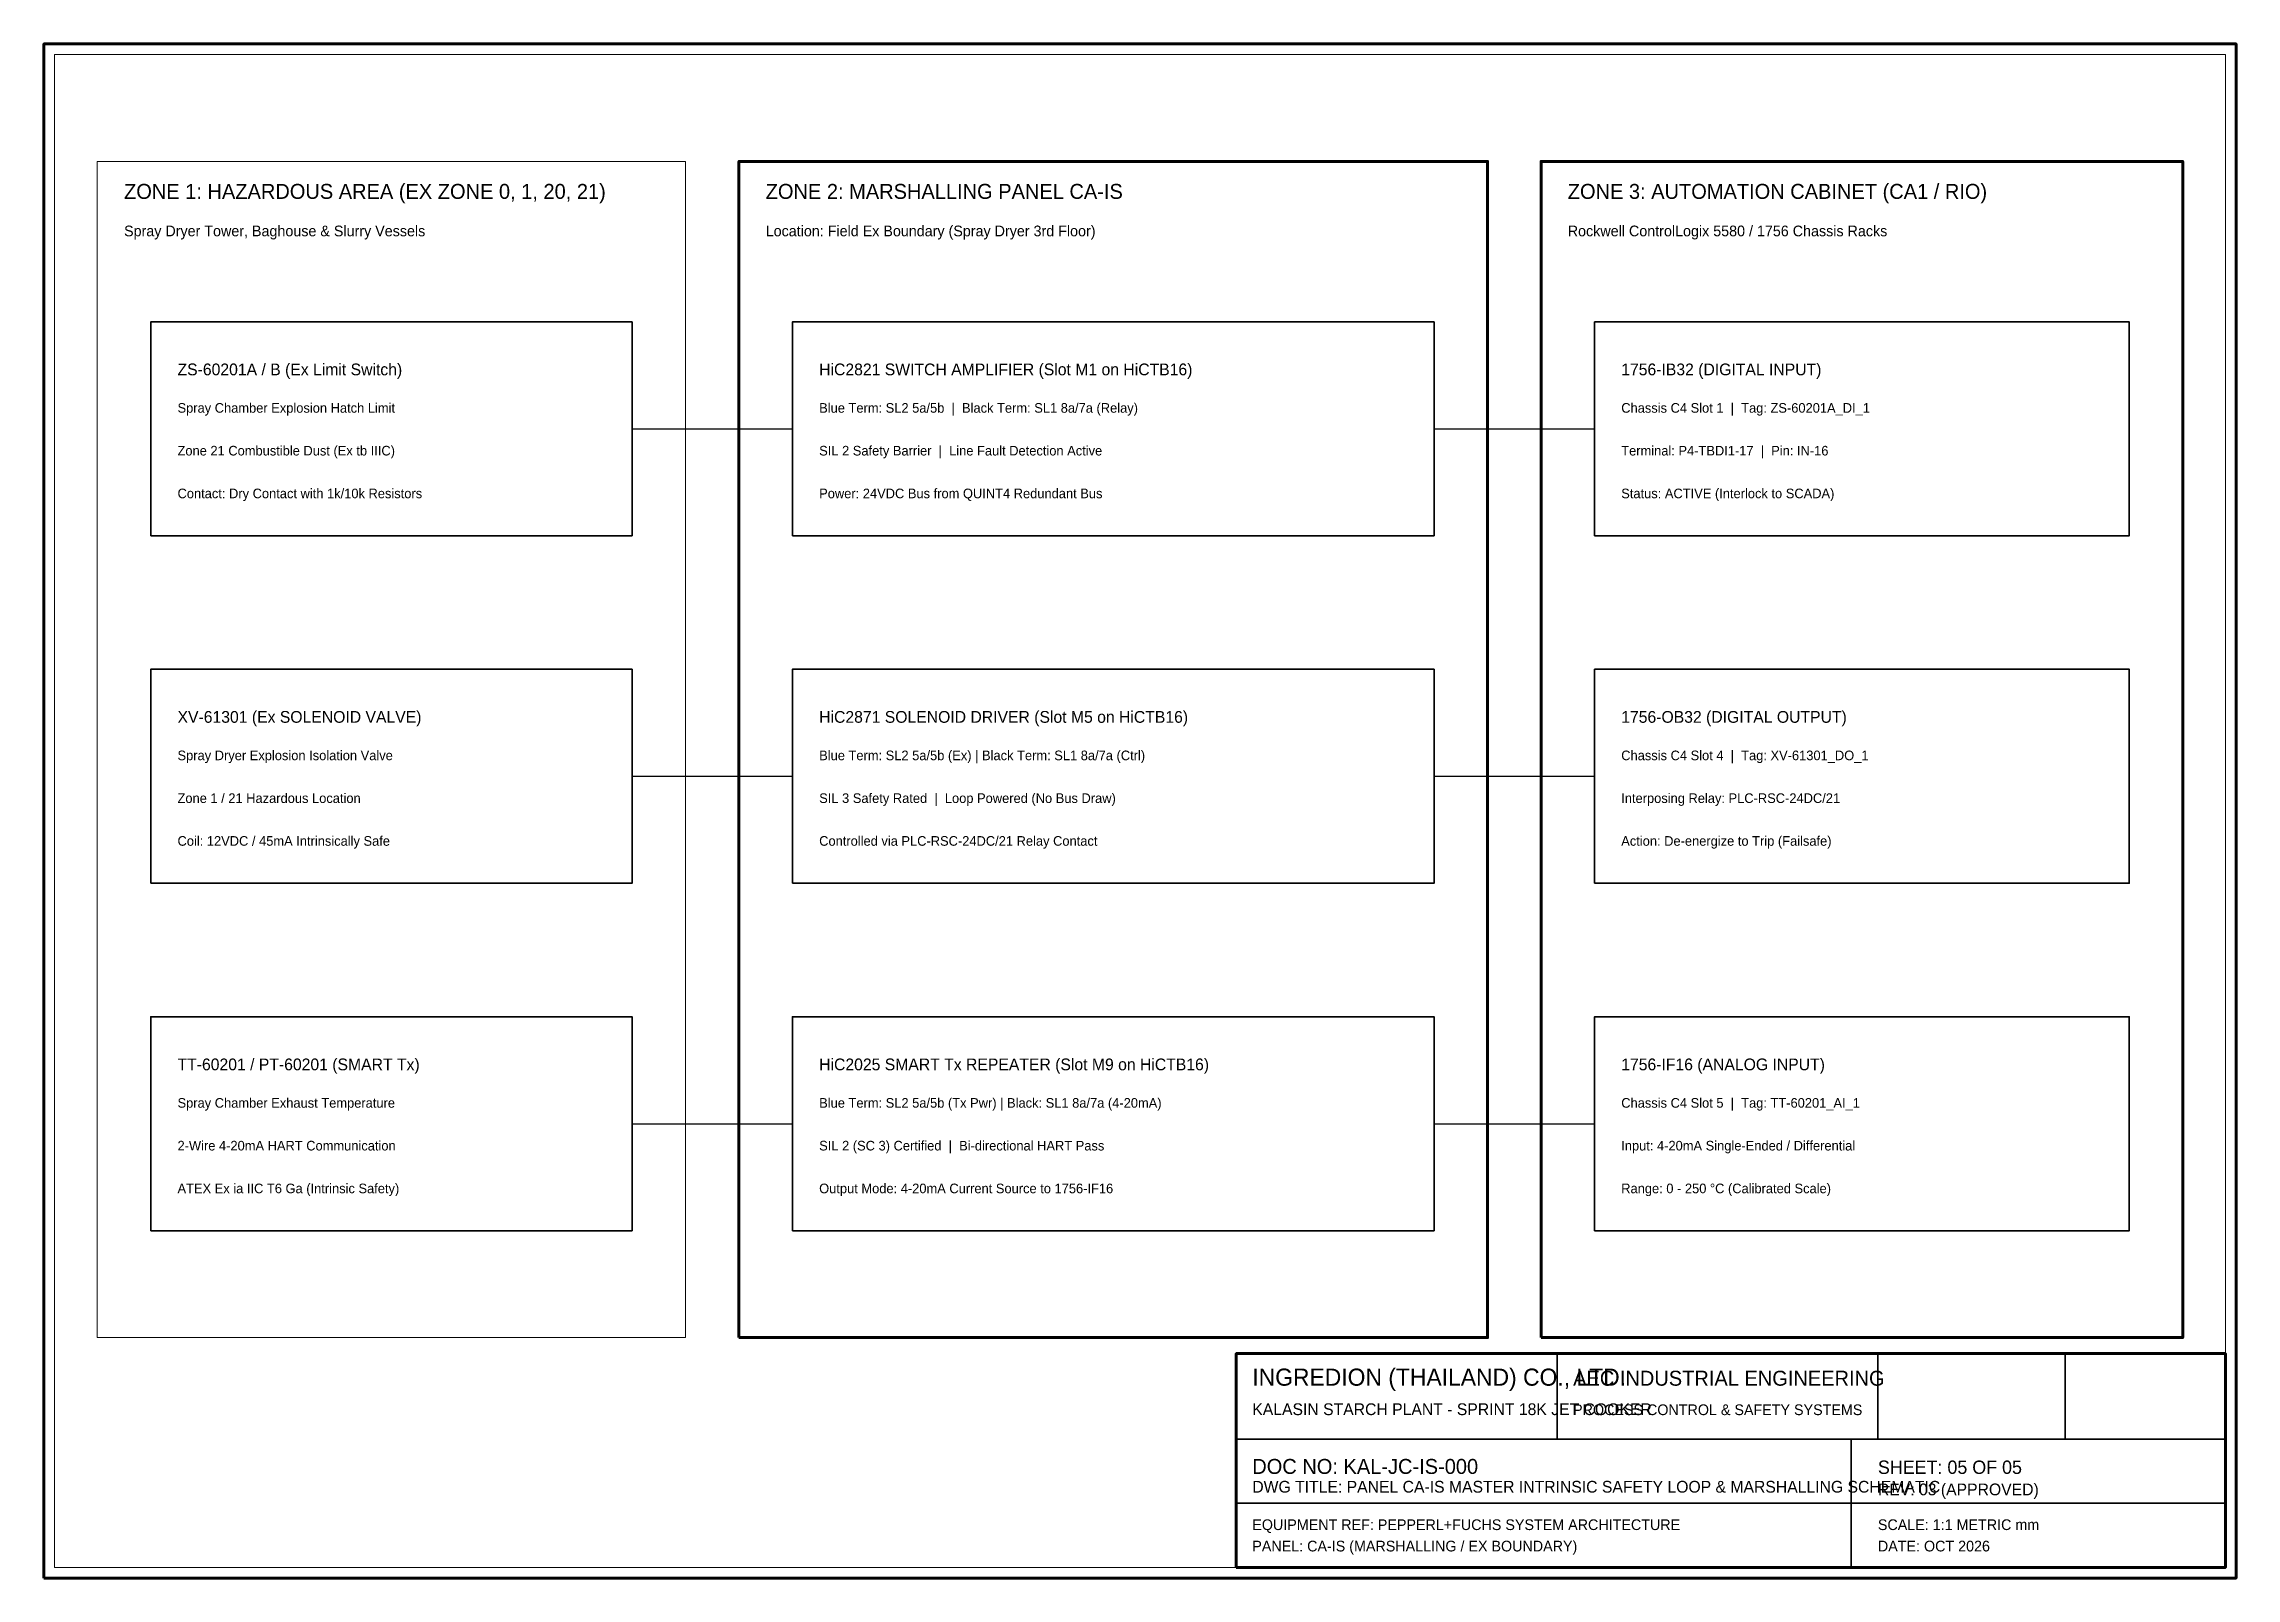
# Model space of a CAD drawing. Header units: millimetres. Extents: x 5 to 415, y 5 to 292.
import ezdxf

# ---------------------------------------------------------------- set-up
doc = ezdxf.new("R2010")
doc.units = ezdxf.units.MM
for name, color, linetype, lineweight in [('0_BORDER', 7, 'Continuous', 70), ('0_TITLE_BLOCK', 4, 'Continuous', 35), ('HAZARDOUS_ZONE', 1, 'Continuous', 18), ('IE-EQUIP', 2, 'Continuous', 35), ('IE-WIRE', 1, 'Continuous', 25), ('IE-WIRE-BLUE', 5, 'Continuous', 25), ('IS_BARRIERS', 140, 'Continuous', 35), ('NOTATIONS', 8, 'Continuous', 18), ('RELAYS', 30, 'Continuous', 35), ('TEXTS', 7, 'Continuous', 25), ('TEXTS-CYAN', 4, 'Continuous', 25), ('TEXTS-GREEN', 3, 'Continuous', 25), ('TEXTS-YELLOW', 2, 'Continuous', 25)]:
    doc.layers.add(name, color=color, linetype=linetype, lineweight=lineweight)

msp = doc.modelspace()

# ---------------------------------------------------------------- linework, layer by layer
at = {"layer": '0_BORDER'}
for points in [[(5, 5), (415, 5), (415, 292), (5, 292)], [(135, 50), (275, 50), (275, 270), (135, 270)], [(285, 50), (405, 50), (405, 270), (285, 270)], [(228, 7), (413, 7), (413, 47), (228, 47)]]:
    msp.add_lwpolyline(points, close=True, dxfattribs=at)
at = {"layer": '0_TITLE_BLOCK'}
for p, q in [((288, 31), (288, 47)), ((348, 31), (348, 47)), ((383, 31), (383, 47)), ((228, 31), (413, 31)), ((343, 7), (343, 31)), ((228, 19), (413, 19))]:
    msp.add_line(p, q, dxfattribs=at)
at = {"layer": 'HAZARDOUS_ZONE'}
msp.add_lwpolyline([(15, 50), (125, 50), (125, 270), (15, 270)], close=True, dxfattribs=at)
at = {"layer": 'IE-EQUIP'}
for points in [[(25, 200), (115, 200), (115, 240), (25, 240)], [(295, 200), (395, 200), (395, 240), (295, 240)], [(25, 135), (115, 135), (115, 175), (25, 175)], [(295, 135), (395, 135), (395, 175), (295, 175)], [(25, 70), (115, 70), (115, 110), (25, 110)], [(295, 70), (395, 70), (395, 110), (295, 110)]]:
    msp.add_lwpolyline(points, close=True, dxfattribs=at)
at = {"layer": 'IE-WIRE'}
for p, q in [((265, 220), (295, 220)), ((265, 155), (295, 155)), ((265, 90), (295, 90))]:
    msp.add_line(p, q, dxfattribs=at)
at = {"layer": 'IE-WIRE-BLUE'}
for p, q in [((115, 220), (145, 220)), ((115, 155), (145, 155)), ((115, 90), (145, 90))]:
    msp.add_line(p, q, dxfattribs=at)
at = {"layer": 'IS_BARRIERS'}
for points in [[(145, 200), (265, 200), (265, 240), (145, 240)], [(145, 135), (265, 135), (265, 175), (145, 175)], [(145, 70), (265, 70), (265, 110), (145, 110)]]:
    msp.add_lwpolyline(points, close=True, dxfattribs=at)
at = {"layer": 'NOTATIONS'}
msp.add_lwpolyline([(7, 7), (413, 7), (413, 290), (7, 290)], close=True, dxfattribs=at)

# ---------------------------------------------------------------- texts
at = {"layer": '0_TITLE_BLOCK'}
msp.add_text('INGREDION (THAILAND) CO., LTD.', height=3.2, dxfattribs=at).set_placement((231, 41))
at = {"layer": 'IE-WIRE'}
msp.add_text('Power: 24VDC Bus from QUINT4 Redundant Bus', height=1.8, dxfattribs=at).set_placement((150, 207))
at = {"layer": 'NOTATIONS'}
for s, height, p in [('Spray Dryer Tower, Baghouse & Slurry Vessels', 2, (20, 256)), ('Location: Field Ex Boundary (Spray Dryer 3rd Floor)', 2, (140, 256)), ('Rockwell ControlLogix 5580 / 1756 Chassis Racks', 2, (290, 256)), ('Blue Term: SL2 5a/5b  |  Black Term: SL1 8a/7a (Relay)', 1.8, (150, 223)), ('Zone 21 Combustible Dust (Ex tb IIIC)', 1.8, (30, 215)), ('Status: ACTIVE (Interlock to SCADA)', 1.8, (300, 207)), ('Blue Term: SL2 5a/5b (Ex) | Black Term: SL1 8a/7a (Ctrl)', 1.8, (150, 158)), ('Zone 1 / 21 Hazardous Location', 1.8, (30, 150)), ('Action: De-energize to Trip (Failsafe)', 1.8, (300, 142)), ('Blue Term: SL2 5a/5b (Tx Pwr) | Black: SL1 8a/7a (4-20mA)', 1.8, (150, 93)), ('ATEX Ex ia IIC T6 Ga (Intrinsic Safety)', 1.8, (30, 77)), ('Range: 0 - 250 °C (Calibrated Scale)', 1.8, (300, 77)), ('PROCESS CONTROL & SAFETY SYSTEMS', 2, (291, 35.5)), ('EQUIPMENT REF: PEPPERL+FUCHS SYSTEM ARCHITECTURE', 2, (231, 14)), ('SCALE: 1:1 METRIC mm', 2, (348, 14)), ('DATE: OCT 2026', 2, (348, 10))]:
    msp.add_text(s, height=height, dxfattribs=at).set_placement(p)
at = {"layer": 'RELAYS'}
for s, p in [('Interposing Relay: PLC-RSC-24DC/21', (300, 150)), ('Controlled via PLC-RSC-24DC/21 Relay Contact', (150, 142))]:
    msp.add_text(s, height=1.8, dxfattribs=at).set_placement(p)
at = {"layer": 'TEXTS'}
for s, height, p in [('Spray Chamber Explosion Hatch Limit', 1.8, (30, 223)), ('Spray Dryer Explosion Isolation Valve', 1.8, (30, 158)), ('Spray Chamber Exhaust Temperature', 1.8, (30, 93)), ('KALASIN STARCH PLANT - SPRINT 18K JET COOKER', 2.2, (231, 35.5)), ('SHEET: 05 OF 05', 2.5, (348, 24.5)), ('DWG TITLE: PANEL CA-IS MASTER INTRINSIC SAFETY LOOP & MARSHALLING SCHEMATIC', 2.2, (231, 21))]:
    msp.add_text(s, height=height, dxfattribs=at).set_placement(p)
at = {"layer": 'TEXTS-CYAN'}
for s, height, p in [('ZONE 2: MARSHALLING PANEL CA-IS', 2.8, (140, 263)), ('HiC2821 SWITCH AMPLIFIER (Slot M1 on HiCTB16)', 2.2, (150, 230)), ('Terminal: P4-TBDI1-17  |  Pin: IN-16', 1.8, (300, 215)), ('Contact: Dry Contact with 1k/10k Resistors', 1.8, (30, 207)), ('Coil: 12VDC / 45mA Intrinsically Safe', 1.8, (30, 142)), ('HiC2025 SMART Tx REPEATER (Slot M9 on HiCTB16)', 2.2, (150, 100)), ('2-Wire 4-20mA HART Communication', 1.8, (30, 85)), ('Input: 4-20mA Single-Ended / Differential', 1.8, (300, 85)), ('AEC INDUSTRIAL ENGINEERING', 2.8, (291, 41))]:
    msp.add_text(s, height=height, dxfattribs=at).set_placement(p)
at = {"layer": 'TEXTS-GREEN'}
for s, height, p in [('ZONE 3: AUTOMATION CABINET (CA1 / RIO)', 2.8, (290, 263)), ('1756-IB32 (DIGITAL INPUT)', 2.2, (300, 230)), ('SIL 2 Safety Barrier  |  Line Fault Detection Active', 1.8, (150, 215)), ('1756-OB32 (DIGITAL OUTPUT)', 2.2, (300, 165)), ('SIL 3 Safety Rated  |  Loop Powered (No Bus Draw)', 1.8, (150, 150)), ('1756-IF16 (ANALOG INPUT)', 2.2, (300, 100)), ('SIL 2 (SC 3) Certified  |  Bi-directional HART Pass', 1.8, (150, 85)), ('REV: 03 (APPROVED)', 2.2, (348, 20.5)), ('PANEL: CA-IS (MARSHALLING / EX BOUNDARY)', 2, (231, 10))]:
    msp.add_text(s, height=height, dxfattribs=at).set_placement(p)
at = {"layer": 'TEXTS-YELLOW'}
for s, height, p in [('ZONE 1: HAZARDOUS AREA (EX ZONE 0, 1, 20, 21)', 2.8, (20, 263)), ('ZS-60201A / B (Ex Limit Switch)', 2.2, (30, 230)), ('Chassis C4 Slot 1  |  Tag: ZS-60201A_DI_1', 1.8, (300, 223)), ('XV-61301 (Ex SOLENOID VALVE)', 2.2, (30, 165)), ('HiC2871 SOLENOID DRIVER (Slot M5 on HiCTB16)', 2.2, (150, 165)), ('Chassis C4 Slot 4  |  Tag: XV-61301_DO_1', 1.8, (300, 158)), ('TT-60201 / PT-60201 (SMART Tx)', 2.2, (30, 100)), ('Chassis C4 Slot 5  |  Tag: TT-60201_AI_1', 1.8, (300, 93)), ('Output Mode: 4-20mA Current Source to 1756-IF16', 1.8, (150, 77)), ('DOC NO: KAL-JC-IS-000', 2.8, (231, 24.5))]:
    msp.add_text(s, height=height, dxfattribs=at).set_placement(p)

doc.saveas('drawing.dxf')
